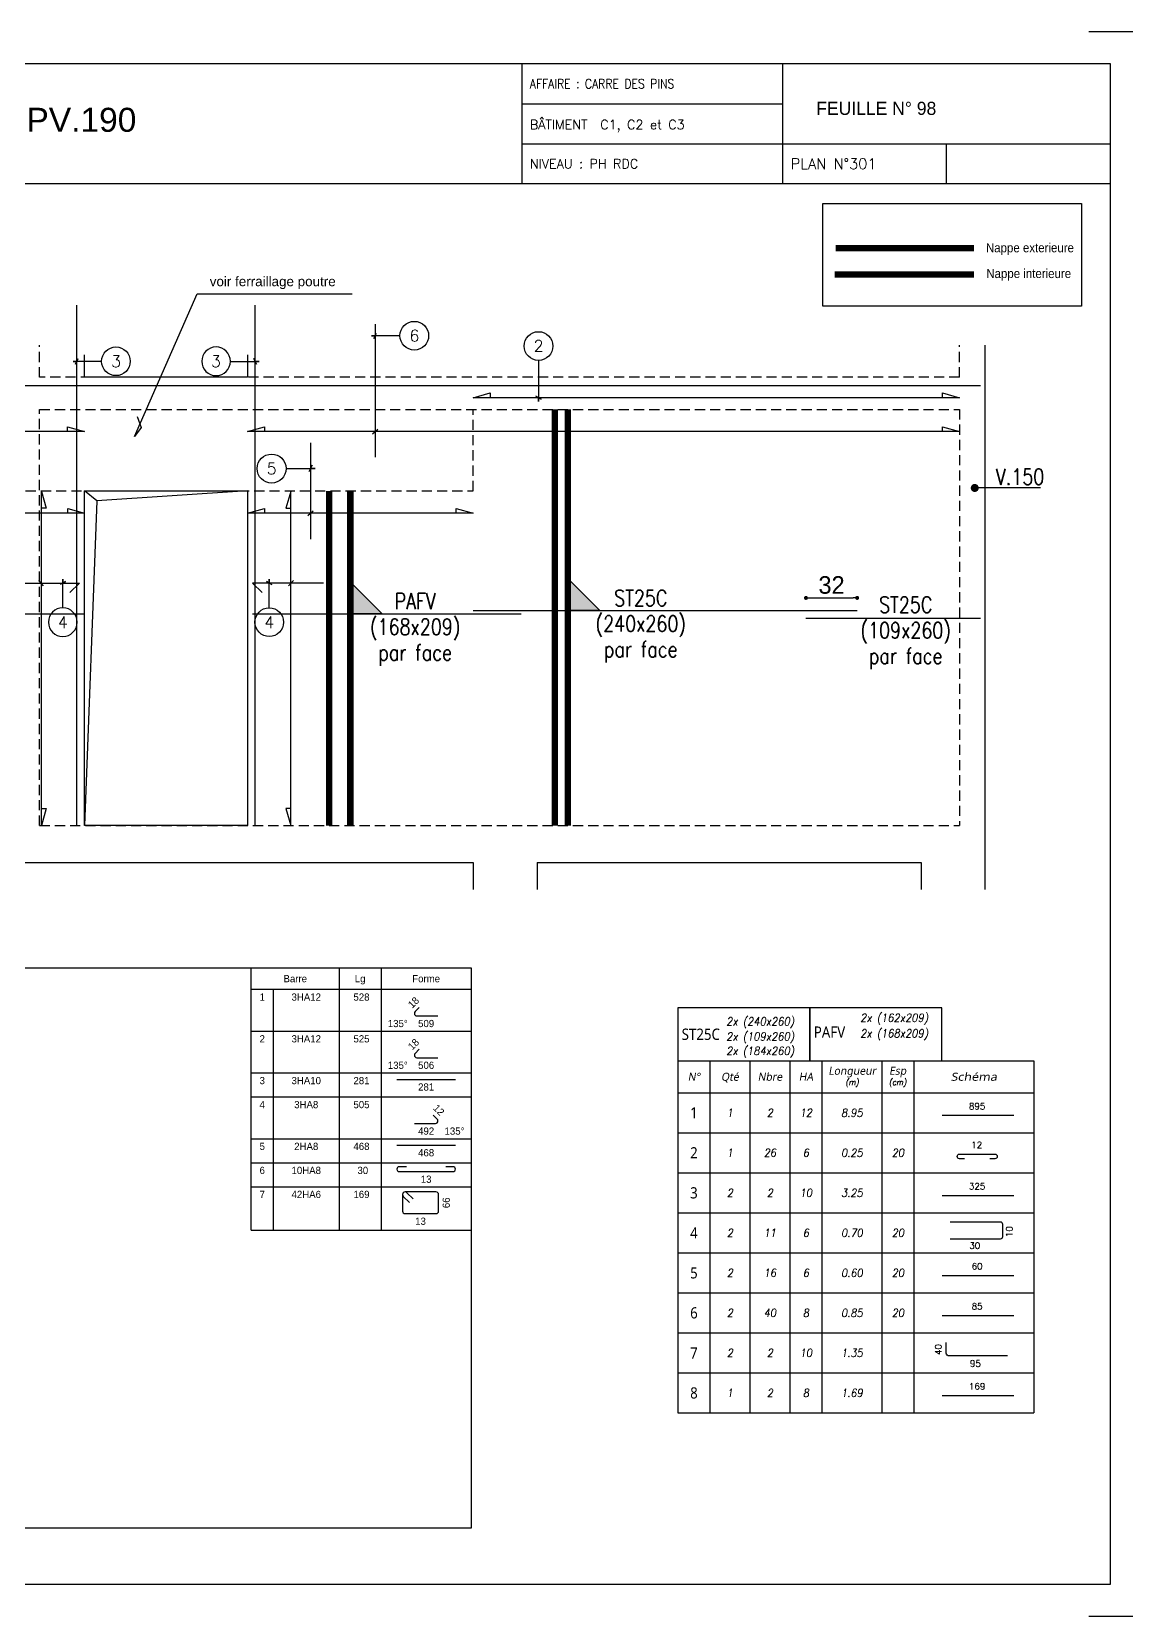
# Model space of a CAD drawing. Header units: metres. Extents: x -5618 to 118954, y -306 to 4637.
# Drawn here: x 99792 to 100476, y 604 to 1594 of the extents above; entities that cross this region are included whole.
import ezdxf
from ezdxf.enums import TextEntityAlignment as Align

# ---------------------------------------------------------------- set-up
doc = ezdxf.new("R2010")
doc.units = ezdxf.units.M
doc.linetypes.add('CACHE', pattern=[9.525, 6.35, -3.175])
for name, color, linetype in [('173', 7, 'Continuous'), ('COTATION', 1, 'Continuous'), ('GO-CARTOUCHE', 7, 'Continuous'), ('GO-FER-HA', 140, 'Continuous'), ('GO-TEXTE', 9, 'Continuous'), ('GO-TEXTE-FER', 3, 'Continuous'), ('STR_COTATION', 1, 'Continuous'), ('STR_TS', 22, 'Continuous'), ('STR_TS_TXT', 7, 'Continuous'), ('STR_VOI-POT', 6, 'Continuous')]:
    doc.layers.add(name, color=color, linetype=linetype)
doc.layers.add('Kofragna_forma', color=7, linetype='Continuous', lineweight=70)
doc.styles.add('ARIAL', font='ARIAL.TTF')
doc.styles.add('schéma', font='simplex.shx')
doc.styles.add('Tableau', font='romans.shx', dxfattribs={"width": 0.9, "oblique": 10})
doc.styles.add('Tableau2', font='trebuc.TTF', dxfattribs={"width": 0.9, "oblique": 10})
doc.styles.add('TEXTE', font='romans.shx')
doc.styles.add('TEXTE TS', font='romans.shx', dxfattribs={"width": 0.7, "oblique": 15})
doc.styles.add('TEXTEBA', font='ARIAL.TTF')
doc.dimstyles.new('COUPE-20', dxfattribs={"dimscale": 0.5, "dimtxt": 22, "dimasz": 5, "dimexe": 0.05, "dimexo": 0, "dimgap": 5, "dimtad": 1, "dimdec": 0, "dimdsep": 46, "dimtxsty": 'Standard', "dimblk1": 'DOT', "dimblk2": 'DOT', "dimsah": 1, "dimcen": 0, "dimdle": 150, "dimclrd": 1, "dimclre": 1, "dimclrt": 7, "dimadec": 0, "dimazin": 0, "dimtfac": 1, "dimtdec": 0, "dimtix": 1, "dimtmove": 2, "dimatfit": 3, "dimldrblk": 'DOT', "dimfxl": 0, "dimtvp": 1, "dimtolj": 1, "dimtzin": 0, "dimarcsym": 0})

# ---------------------------------------------------------------- blocks, each defined once
blk = doc.blocks.new('ime')
at = {"layer": 'COTATION', "const_width": 2.5}
blk.add_lwpolyline([(1.25, 0, -1), (-1.25, 0, -1)], format="xyb", close=True, dxfattribs=at)
at = {"layer": 'COTATION'}
blk.add_lwpolyline([(41.09, 0), (0, 0)], dxfattribs=at)
at = {"layer": 'COTATION', "color": 7, "style": 'TEXTE TS', "width": 0.8}
blk.add_attdef('NAME', (9.08, 2), '', height=10, dxfattribs=at)
blk = doc.blocks.new('mrega')
at = {"layer": 'STR_TS_TXT', "style": 'TEXTE TS', "width": 0.8}
for tag, p in [('ST10', (14.48, 0)), ('DIM', (14.48, -16)), ('NOTE', (14.48, -32))]:
    blk.add_attdef(tag, text='', height=10, dxfattribs=at).set_placement(p, align=Align.CENTER)
blk = doc.blocks.new('A$C6F247267')
blk.add_hatch(color=256).paths.add_polyline_path([(0, -0.2), (-0.2, 0), (0, 0)])
blk.add_lwpolyline([(-0.2, 0), (0, 0), (0, -0.2), (-0.2, 0)])
blk = doc.blocks.new('Barre libre')
at = {"layer": 'GO-TEXTE-FER'}
for p, q in [((0, 0), (0, -1)), ((0, 0), (8.9, 0)), ((0.8, 0), (0.8, -1)), ((1.8, 0), (1.8, -1)), ((2.8, 0), (2.8, -1)), ((3.6, 0), (3.6, -1)), ((5.1, 0), (5.1, -1)), ((5.9, 0), (5.9, -1)), ((8.9, 0), (8.9, -1)), ((0, -1), (8.9, -1))]:
    blk.add_line(p, q, dxfattribs=at)
at = {"layer": 'GO-TEXTE-FER', "color": 1}
blk.add_line((6.603, -0.563), (8.394, -0.563), dxfattribs=at)
at = {"layer": 'GO-TEXTE-FER', "style": 'Tableau2', "width": 0.9}
blk.add_attdef('NUMERO', text='', height=0.28, dxfattribs=at).set_placement((0.4, -0.5), align=Align.MIDDLE_CENTER)
at = {"layer": 'GO-TEXTE-FER', "color": 1, "style": 'Tableau'}
blk.add_attdef('Longueur', text='', height=0.16, dxfattribs=at).set_placement((7.481, -0.336), align=Align.MIDDLE_CENTER)
at = {"layer": 'GO-TEXTE-FER', "style": 'Tableau', "oblique": 10, "width": 0.9}
for tag, p in [('QUANTITE', (1.3, -0.5)), ('NOMBRE', (2.3, -0.5)), ('NUANCE', (3.2, -0.5)), ('LONGUEUR', (4.35, -0.5)), ('ESPACEMENTS', (5.5, -0.5))]:
    blk.add_attdef(tag, text='', height=0.2, dxfattribs=at).set_placement(p, align=Align.MIDDLE_CENTER)
blk = doc.blocks.new('Désignation')
at = {"layer": 'GO-TEXTE-FER'}
for p, q in [((0, 0.8), (8.9, 0.8)), ((0, 0.8), (0, 0)), ((0.8, 0.8), (0.8, 0)), ((1.8, 0.8), (1.8, 0)), ((2.8, 0.8), (2.8, 0)), ((3.6, 0.8), (3.6, 0)), ((5.1, 0.8), (5.1, 0)), ((5.9, 0.8), (5.9, 0)), ((8.9, 0.8), (8.9, 0)), ((0, 0), (8.9, 0))]:
    blk.add_line(p, q, dxfattribs=at)
at = {"layer": 'GO-TEXTE-FER', "style": 'Tableau2', "oblique": 10}
for s, p in [('N°', (0.4, 0.4)), ('Qté', (1.3, 0.4)), ('Nbre', (2.3, 0.4)), ('HA', (3.2, 0.4)), ('Longueur', (4.356, 0.55)), ('Esp', (5.494, 0.55))]:
    blk.add_text(s, height=0.2, dxfattribs=at).set_placement(p, align=Align.MIDDLE_CENTER)
at = {"layer": 'GO-TEXTE-FER', "style": 'Tableau2', "oblique": 10, "width": 1.2}
blk.add_text('Schéma', height=0.2, dxfattribs=at).set_placement((7.4, 0.4), align=Align.MIDDLE_CENTER)
at = {"layer": 'GO-TEXTE-FER', "color": 7, "style": 'Tableau', "oblique": 10, "width": 0.9}
for s, p in [('(m)', (4.356, 0.265)), ('(cm)', (5.494, 0.265))]:
    blk.add_text(s, height=0.15, dxfattribs=at).set_placement(p, align=Align.MIDDLE_CENTER)
blk = doc.blocks.new('Epingle')
at = {"layer": 'GO-TEXTE-FER'}
for p, q in [((0, 0), (0, -1)), ((0, 0), (8.9, 0)), ((0.8, 0), (0.8, -1)), ((1.8, 0), (1.8, -1)), ((2.8, 0), (2.8, -1)), ((3.6, 0), (3.6, -1)), ((5.1, 0), (5.1, -1)), ((5.9, 0), (5.9, -1)), ((8.9, 0), (8.9, -1)), ((0, -1), (8.9, -1))]:
    blk.add_line(p, q, dxfattribs=at)
at = {"layer": 'GO-TEXTE-FER', "color": 1}
blk.add_lwpolyline([(7.162, -0.65), (7.042, -0.65, -1), (7.042, -0.53), (7.922, -0.53, -1), (7.922, -0.65), (7.802, -0.65)], format="xyb", dxfattribs=at)
at = {"layer": 'GO-TEXTE-FER', "style": 'Tableau2', "width": 0.9}
blk.add_attdef('NUMERO', text='', height=0.28, dxfattribs=at).set_placement((0.4, -0.5), align=Align.MIDDLE_CENTER)
at = {"layer": 'GO-TEXTE-FER', "color": 1, "style": 'Tableau'}
blk.add_attdef('Longueur', text='', height=0.16, dxfattribs=at).set_placement((7.469, -0.303), align=Align.MIDDLE_CENTER)
at = {"layer": 'GO-TEXTE-FER', "style": 'Tableau', "oblique": 10, "width": 0.9}
for tag, p in [('QUANTITE', (1.3, -0.5)), ('NOMBRE', (2.3, -0.5)), ('NUANCE', (3.2, -0.5)), ('LONGUEUR', (4.35, -0.5)), ('ESPACEMENTS', (5.5, -0.5))]:
    blk.add_attdef(tag, text='', height=0.2, dxfattribs=at).set_placement(p, align=Align.MIDDLE_CENTER)
blk = doc.blocks.new('U')
at = {"layer": 'GO-TEXTE-FER'}
for p, q in [((0, 0), (0, -1)), ((0, 0), (8.9, 0)), ((0.8, 0), (0.8, -1)), ((1.8, 0), (1.8, -1)), ((2.8, 0), (2.8, -1)), ((3.6, 0), (3.6, -1)), ((5.1, 0), (5.1, -1)), ((5.9, 0), (5.9, -1)), ((8.9, 0), (8.9, -1)), ((0, -1), (8.9, -1))]:
    blk.add_line(p, q, dxfattribs=at)
at = {"layer": 'GO-TEXTE-FER', "color": 1}
blk.add_lwpolyline([(6.803, -0.65), (8.063, -0.65, 0.414214), (8.123, -0.59), (8.123, -0.29, 0.414214), (8.063, -0.23), (6.803, -0.23)], format="xyb", dxfattribs=at)
at = {"layer": 'GO-TEXTE-FER', "style": 'Tableau2', "width": 0.9}
blk.add_attdef('NUMERO', text='', height=0.28, dxfattribs=at).set_placement((0.4, -0.5), align=Align.MIDDLE_CENTER)
at = {"layer": 'GO-TEXTE-FER', "color": 1, "style": 'Tableau'}
blk.add_attdef('Largeur', text='', height=0.16, rotation=90, dxfattribs=at).set_placement((8.284, -0.472), align=Align.MIDDLE_CENTER)
at = {"layer": 'GO-TEXTE-FER', "style": 'Tableau', "oblique": 10, "width": 0.9}
for tag, p in [('QUANTITE', (1.3, -0.5)), ('NOMBRE', (2.3, -0.5)), ('NUANCE', (3.2, -0.5)), ('LONGUEUR', (4.35, -0.5)), ('ESPACEMENTS', (5.5, -0.5))]:
    blk.add_attdef(tag, text='', height=0.2, dxfattribs=at).set_placement(p, align=Align.MIDDLE_CENTER)
at = {"layer": 'GO-TEXTE-FER', "color": 1, "style": 'Tableau'}
blk.add_attdef('Longueur', text='', height=0.16, dxfattribs=at).set_placement((7.422, -0.819), align=Align.MIDDLE_CENTER)
blk = doc.blocks.new('_DOT')
at = {"color": 0, "linetype": 'ByBlock'}
blk.add_line((-0.5, 0), (-1, 0), dxfattribs=at)
at = {"color": 0, "linetype": 'ByBlock', "const_width": 0.5}
blk.add_lwpolyline([(-0.25, 0, 1), (0.25, 0, 1)], format="xyb", close=True, dxfattribs=at)
blk = doc.blocks.new('*D1370')
at = {"layer": 'DEFPOINTS', "color": 0, "linetype": 'ByBlock', "lineweight": -3, "ltscale": 4.5}
for p in [(100307.96, 1240), (100307.96, 1232.1, 281.53), (100275.96, 1227.44, 281.53)]:
    blk.add_point(p, dxfattribs=at)
at = {"layer": 'STR_COTATION', "color": 1, "linetype": 'ByBlock', "lineweight": -2, "ltscale": 4.5}
for p, q in [((100275.96, 1240.02), (100275.96, 1240.02)), ((100278.46, 1240), (100305.46, 1240)), ((100307.96, 1240.02), (100307.96, 1240.02))]:
    blk.add_line(p, q, dxfattribs=at)
at = {"layer": 'STR_COTATION', "color": 1, "linetype": 'ByBlock', "lineweight": -2, "ltscale": 4.5, "xscale": 2.5, "yscale": 2.5, "zscale": 2.5, "rotation": 180}
blk.add_blockref('_DOT', (100275.96, 1240), dxfattribs=at)
at = {"layer": 'STR_COTATION', "color": 1, "linetype": 'ByBlock', "lineweight": -2, "ltscale": 4.5, "xscale": 2.5, "yscale": 2.5, "zscale": 2.5}
blk.add_blockref('_DOT', (100307.96, 1240), dxfattribs=at)
at = {"layer": 'STR_COTATION', "color": 7, "linetype": 'ByBlock', "lineweight": -3, "ltscale": 4.5, "insert": (100291.96, 1248), "char_height": 11, "attachment_point": 5}
blk.add_mtext('\\A1;32', dxfattribs=at)
blk = doc.blocks.new('1cr90')
at = {"layer": 'GO-TEXTE-FER'}
for p, q in [((0, 0), (0, -1)), ((0, 0), (8.9, 0)), ((0.8, 0), (0.8, -1)), ((1.8, 0), (1.8, -1)), ((2.8, 0), (2.8, -1)), ((3.6, 0), (3.6, -1)), ((5.1, 0), (5.1, -1)), ((5.9, 0), (5.9, -1)), ((8.9, 0), (8.9, -1)), ((0, -1), (8.9, -1))]:
    blk.add_line(p, q, dxfattribs=at)
at = {"layer": 'GO-TEXTE-FER', "color": 1}
blk.add_lwpolyline([(8.24, -0.575), (6.78, -0.575, -0.414214), (6.71, -0.505), (6.71, -0.238)], format="xyb", dxfattribs=at)
at = {"layer": 'GO-TEXTE-FER', "color": 1, "style": 'Tableau'}
blk.add_attdef('Crosse gauche', text='', height=0.16, rotation=90, dxfattribs=at).set_placement((6.509, -0.416), align=Align.MIDDLE_CENTER)
at = {"layer": 'GO-TEXTE-FER', "style": 'Tableau2', "width": 0.9}
blk.add_attdef('NUMERO', text='', height=0.28, dxfattribs=at).set_placement((0.4, -0.5), align=Align.MIDDLE_CENTER)
at = {"layer": 'GO-TEXTE-FER', "style": 'Tableau', "oblique": 10, "width": 0.9}
for tag, p in [('QUANTITE', (1.3, -0.5)), ('NOMBRE', (2.3, -0.5)), ('NUANCE', (3.2, -0.5)), ('LONGUEUR', (4.35, -0.5)), ('ESPACEMENTS', (5.5, -0.5))]:
    blk.add_attdef(tag, text='', height=0.2, dxfattribs=at).set_placement(p, align=Align.MIDDLE_CENTER)
at = {"layer": 'GO-TEXTE-FER', "color": 1, "style": 'Tableau'}
blk.add_attdef('LONGUEUR', text='', height=0.16, dxfattribs=at).set_placement((7.437, -0.765), align=Align.MIDDLE_CENTER)

msp = doc.modelspace()

# ---------------------------------------------------------------- linework, layer by layer
for p, q in [((100098.38, 1573.71), (100098.38, 1498.77)), ((100261.35, 1573.74), (100261.35, 1498.77)), ((100098.38, 1548.71), (100261.35, 1548.71)), ((100098.38, 1523.72), (100261.35, 1523.72)), ((100261.35, 1523.74), (100466.21, 1523.74)), ((100363.69, 1523.74), (100363.69, 1498.77))]:
    msp.add_line(p, q)
for points in [[(100486.2, 1560.38), (100486.2, 1593.71), (100452.87, 1593.71)], [(100466.21, 1498.77), (99106.34, 1498.77)], [(100452.87, 603.81), (100486.2, 603.81), (100486.2, 637.14)]]:
    msp.add_lwpolyline(points)
msp.add_lwpolyline([(99106.34, 1573.71), (99106.34, 623.81), (100466.21, 623.81), (100466.21, 1573.71)], close=True)
at = {"layer": '173', "color": 173}
for points in [[(99929.24, 845.13), (99929.24, 1008.9), (100066.74, 1008.9), (100066.74, 845.13)], [(99984.24, 1008.9), (99984.24, 845.13)], [(100010.36, 1008.9), (100010.36, 845.13)], [(100066.74, 995.4), (99929.24, 995.4)], [(99942.99, 995.4), (99942.99, 845.13)], [(100031.18, 980.43), (100031.18, 980.43)], [(100034.24, 984.15), (100031.64, 981.54)], [(100032.74, 978.87), (100045.93, 978.87)], [(99929.24, 969.31), (100066.74, 969.31)], [(100031.18, 954.34), (100031.18, 954.34)], [(100034.24, 958.05), (100031.64, 955.45)], [(100032.74, 952.77), (100045.93, 952.77)], [(99929.24, 943.22), (100066.74, 943.22)], [(100020.23, 939.22), (100056.87, 939.22)], [(99929.24, 928.22), (100066.74, 928.22)], [(100031.18, 911.68), (100044.36, 911.68)], [(100045.47, 914.35), (100042.86, 916.96)], [(100045.93, 913.25), (100045.93, 913.25)], [(99929.24, 902.13), (100066.74, 902.13)], [(100020.23, 898.13), (100056.87, 898.13)], [(99929.24, 887.13), (100066.74, 887.13)], [(100020.23, 883.13), (100020.23, 883.13)], [(100026.23, 884.63), (100021.73, 884.63)], [(100021.73, 881.63), (100055.37, 881.63)], [(100055.37, 884.63), (100050.87, 884.63)], [(100056.87, 883.13), (100056.87, 883.13)], [(99929.24, 872.13), (100066.74, 872.13)], [(100023.78, 867.26), (100023.78, 857)], [(100023.78, 867.26), (100023.78, 867.26)], [(100024.25, 866.11), (100028.07, 862.29)], [(100025.4, 868.88), (100025.4, 868.88)], [(100044.71, 868.88), (100025.4, 868.88)], [(100030.36, 864.58), (100026.54, 868.4)], [(100046.33, 857), (100046.33, 867.26)], [(100025.4, 855.38), (100044.71, 855.38)], [(99929.24, 845.13), (100066.74, 845.13)]]:
    msp.add_lwpolyline(points, dxfattribs=at)
for centre, radius, start, end in [((100032.74, 980.43), 1.57, 135, 180), ((100032.74, 980.43), 1.57, 180, 270), ((100032.74, 954.34), 1.57, 135, 180), ((100032.74, 954.34), 1.57, 180, 270), ((100044.36, 913.25), 1.57, 270, 0), ((100044.36, 913.25), 1.57, 0, 45), ((100021.73, 883.13), 1.5, 90, 180), ((100021.73, 883.13), 1.5, 180, 270), ((100055.37, 883.13), 1.5, 0, 90), ((100055.37, 883.13), 1.5, 270, 0), ((100025.4, 867.26), 1.62, 90, 180), ((100025.4, 867.26), 1.62, 180, 225), ((100025.4, 867.26), 1.62, 45, 90), ((100044.71, 867.26), 1.62, 0, 90), ((100025.4, 857), 1.62, 180, 270), ((100044.71, 857), 1.62, 270, 0)]:
    msp.add_arc(centre, radius, start, end, dxfattribs=at)
at = {"layer": 'COTATION'}
for p, q in [((100005.05, 1342.49, 281.53), (100008.4, 1345.44, 281.53)), ((99964.59, 1291.44, 281.53), (99967.94, 1294.39, 281.53)), ((99799.31, 1247.62, 375.38), (99796.36, 1250.97, 375.38)), ((99952.61, 1247.62, 375.38), (99955.56, 1250.97, 375.38))]:
    msp.add_line(p, q, dxfattribs=at)
for points, elevation in [([(100361.36, 1365.03), (100361.36, 1368.03), (100371.91, 1365.03), (100067.96, 1365.03), (100078.52, 1368.03), (100078.52, 1365.03)], 375.38), ([(99814.4, 1343.97), (99814.4, 1346.97), (99824.96, 1343.97), (99507.96, 1343.97), (99518.52, 1346.97), (99518.52, 1343.97)], 281.53), ([(100361.36, 1343.97), (100361.36, 1346.97), (100371.91, 1343.97), (99926.96, 1343.97), (99937.52, 1346.97), (99937.52, 1343.97)], 281.53), ([(99798.06, 1108.35), (99801.06, 1108.35), (99798.06, 1097.79), (99798.06, 1306.54), (99801.06, 1295.98), (99798.06, 1295.98)], 281.53), ([(99953.87, 1108.35), (99950.87, 1108.35), (99953.87, 1097.79), (99953.87, 1306.54), (99950.87, 1295.98), (99953.87, 1295.98)], 281.53), ([(99814.51, 1292.92), (99814.51, 1295.92), (99825.07, 1292.92), (99692.96, 1292.92), (99703.52, 1295.92), (99703.52, 1292.92)], 281.53), ([(100057.4, 1292.92), (100057.4, 1295.92), (100067.96, 1292.92), (99926.96, 1292.92), (99937.52, 1295.92), (99937.52, 1292.92)], 281.53)]:
    msp.add_lwpolyline(points, dxfattribs=dict(at, elevation=elevation))
at = {"layer": 'GO-FER-HA'}
for points, elevation in [([(100022.19, 1403.84, -512.322006), (100022.19, 1403.77), (100004.33, 1403.77), (100006.73, 1403.77), (100005.83, 1402.07), (100007.62, 1405.47)], 281.53), ([(100108.76, 1388.37, -512.322006), (100108.83, 1388.37), (100108.83, 1362.63), (100108.83, 1365.03), (100110.53, 1364.13), (100107.14, 1365.93)], 375.38), ([(99835.68, 1387.84, -512.322006), (99835.68, 1387.77), (99817.82, 1387.77), (99820.22, 1387.77), (99819.32, 1386.07), (99821.11, 1389.47)], 375.38), ([(99916.24, 1387.84, 512.322006), (99916.24, 1387.77), (99934.11, 1387.77), (99931.71, 1387.77), (99932.61, 1386.07), (99930.81, 1389.47)], 375.38), ([(99811.4, 1233.83, 512.322006), (99811.47, 1233.83), (99811.47, 1251.69), (99811.47, 1249.29), (99813.17, 1250.19), (99809.78, 1248.4)], 375.38), ([(99940.52, 1233.83, -512.322006), (99940.45, 1233.83), (99940.45, 1251.69), (99940.45, 1249.29), (99938.75, 1250.19), (99942.15, 1248.4)], 375.38)]:
    msp.add_lwpolyline(points, format="xyb", dxfattribs=dict(at, elevation=elevation))
at = {"layer": 'GO-FER-HA', "elevation": 281.53}
msp.add_lwpolyline([(99951.02, 1320.8), (99969.27, 1320.8), (99966.27, 1320.8), (99967.39, 1322.92), (99965.15, 1318.67)], dxfattribs=at)
at = {"layer": 'GO-FER-HA'}
msp.add_circle((99941.97, 1320.8, 281.53), 9.06, dxfattribs=at)
at = {"layer": 'GO-TEXTE', "color": 2}
msp.add_lwpolyline([(99857.99, 1353.3), (99860.5, 1346.48), (99856.27, 1340.78), (99895.49, 1430.02), (99992.26, 1430.02)], dxfattribs=at)
at = {"layer": 'GO-TEXTE-FER'}
for points in [[(99194.25, 1008.9), (100066.74, 1008.9), (100066.74, 658.95), (99194.25, 658.95)], [(100195.94, 950.86), (100278.44, 950.86), (100278.44, 983.83), (100195.94, 983.83)], [(100278.44, 950.86), (100360.94, 950.86), (100360.94, 983.83), (100278.44, 983.83)]]:
    msp.add_lwpolyline(points, close=True, dxfattribs=at)
at = {"layer": 'Kofragna_forma', "linetype": 'CACHE', "lineweight": -3}
for p, q in [((99796.96, 1377.79, 281.53), (99796.96, 1397.79, 281.53)), ((100371.91, 1377.79, 281.53), (100371.91, 1397.79, 281.53)), ((100371.91, 1377.79, 281.53), (99796.96, 1377.79, 281.53)), ((99796.96, 1097.79, 281.53), (99796.96, 1357.79, 281.53)), ((99796.96, 1357.79, 281.53), (100371.91, 1357.79, 281.53)), ((100371.91, 1357.79, 281.53), (100371.91, 1097.79, 281.53)), ((99796.96, 1097.79, 281.53), (100371.91, 1097.79, 281.53))]:
    msp.add_line(p, q, dxfattribs=at)
at = {"layer": 'Kofragna_forma', "color": 4, "lineweight": -3}
for p, q in [((100388.01, 1057.79, 281.53), (100388.01, 1397.79, 281.53)), ((99692.96, 1074.79, 281.53), (100067.96, 1074.79, 281.53)), ((100067.96, 1074.79, 281.53), (100067.96, 1057.79, 281.53)), ((100107.96, 1074.79, 281.53), (100107.96, 1057.79, 281.53)), ((100107.96, 1074.79, 281.53), (100347.96, 1074.79, 281.53)), ((100347.96, 1074.79, 281.53), (100347.96, 1057.79, 281.53))]:
    msp.add_line(p, q, dxfattribs=at)
at = {"layer": 'Kofragna_forma', "color": 4, "lineweight": -3, "elevation": 281.53}
for points in [[(99926.96, 1391.79), (99926.96, 1377.79), (99824.96, 1377.79), (99824.96, 1391.79)], [(99824.96, 1306.79), (99926.96, 1306.79), (99926.96, 1097.79), (99824.96, 1097.79), (99824.96, 1306.79)], [(99926.96, 1306.79), (99832.61, 1300.67), (99824.96, 1097.79)], [(99832.61, 1300.67), (99824.96, 1306.79)]]:
    msp.add_lwpolyline(points, dxfattribs=at)
at = {"layer": 'Kofragna_forma', "linetype": 'CACHE', "lineweight": -3, "elevation": 281.53}
msp.add_lwpolyline([(99692.96, 1357.79), (99692.96, 1306.79), (100067.96, 1306.79), (100067.96, 1357.79)], dxfattribs=at)
at = {"layer": 'STR_TS', "color": 3}
for p, q in [((99662.96, 1230.1, 187.69), (99824.96, 1230.1, 281.53)), ((99929.96, 1230.1, 281.53), (100097.96, 1230.1, 375.38)), ((100067.96, 1232.1, 281.53), (100307.96, 1232.1, 281.53)), ((100275.96, 1227.44, 281.53), (100385.01, 1227.44, 281.53))]:
    msp.add_line(p, q, dxfattribs=at)
at = {"layer": 'STR_TS', "color": 7}
msp.add_lwpolyline([(100286.6, 1486.45), (100448.14, 1486.45), (100448.14, 1422.16), (100286.6, 1422.16)], close=True, dxfattribs=at)
at = {"layer": 'STR_TS', "linetype": 'CACHE', "ltscale": 2, "const_width": 4}
msp.add_lwpolyline([(100381.02, 1458.45), (100294.46, 1458.45)], dxfattribs=at)
at = {"layer": 'STR_TS', "const_width": 4}
msp.add_lwpolyline([(100381.02, 1442), (100293.9, 1442)], dxfattribs=at)
at = {"layer": 'STR_TS', "linetype": 'ByBlock', "ltscale": 2, "const_width": 4, "elevation": 281.53}
for points in [[(100119, 1097.79), (100119, 1357.79)], [(99978, 1097.79), (99978, 1306.79)]]:
    msp.add_lwpolyline(points, dxfattribs=at)
at = {"layer": 'STR_TS', "linetype": 'CACHE', "ltscale": 2, "const_width": 4, "elevation": 281.53}
for points in [[(100127.05, 1097.79), (100127.05, 1357.79)], [(99991.15, 1097.79), (99991.15, 1306.79)]]:
    msp.add_lwpolyline(points, dxfattribs=at)
at = {"layer": 'STR_VOI-POT'}
for p, q in [((99820.22, 1097.79, 281.53), (99820.22, 1422.79, 281.53)), ((99931.71, 1097.79, 281.53), (99931.71, 1422.79, 281.53)), ((100006.73, 1410.96, 281.53), (100006.73, 1327.96, 281.53)), ((99489.96, 1372.74, 281.53), (100385.01, 1372.74, 281.53)), ((99966.27, 1336.79, 281.53), (99966.27, 1276.79, 281.53))]:
    msp.add_line(p, q, dxfattribs=at)
at = {"layer": 'STR_VOI-POT', "elevation": 375.38}
for points in [[(99777.54, 1249.29), (99821.87, 1249.29), (99815.89, 1243.31)], [(99974.38, 1249.29), (99930.05, 1249.29), (99936.04, 1243.31)]]:
    msp.add_lwpolyline(points, dxfattribs=at)

# ---------------------------------------------------------------- block references
at = {"layer": 'COTATION'}
ref = msp.add_blockref('ime', (100381.47, 1308.69, 281.53), dxfattribs=at)
ref.add_attrib('NAME', 'V.150', (100394.74, 1310.69, 281.53), dxfattribs={"color": 7, "height": 10, "style": 'TEXTE TS', "width": 0.8})
at = {"layer": 'GO-FER-HA', "xscale": 25, "yscale": 25, "zscale": 25}
msp.add_blockref('Désignation', (100195.94, 930.86), dxfattribs=at)
at = {"layer": 'GO-TEXTE-FER', "xscale": 25, "yscale": 25, "zscale": 25}
for name, p, values in [('Barre libre', (100195.94, 930.86), {'NUMERO': '1', 'QUANTITE': '1', 'NOMBRE': '2', 'NUANCE': '12', 'Longueur': '895', 'LONGUEUR': '8.95'}), ('Epingle', (100195.94, 905.86), {'NUMERO': '2', 'QUANTITE': '1', 'NOMBRE': '26', 'NUANCE': '6', 'Longueur': '12', 'LONGUEUR': '0.25', 'ESPACEMENTS': '20'}), ('Barre libre', (100195.94, 880.86), {'NUMERO': '3', 'QUANTITE': '2', 'NOMBRE': '2', 'NUANCE': '10', 'Longueur': '325', 'LONGUEUR': '3.25'}), ('U', (100195.94, 855.86), {'NUMERO': '4', 'QUANTITE': '2', 'NOMBRE': '11', 'NUANCE': '6', 'Longueur': '30', 'Largeur': '10', 'LONGUEUR': '0.70', 'ESPACEMENTS': '20'}), ('Barre libre', (100195.94, 830.86), {'NUMERO': '5', 'QUANTITE': '2', 'NOMBRE': '16', 'NUANCE': '6', 'Longueur': '60', 'LONGUEUR': '0.60', 'ESPACEMENTS': '20'}), ('Barre libre', (100195.94, 805.86), {'NUMERO': '6', 'QUANTITE': '2', 'NOMBRE': '40', 'NUANCE': '8', 'Longueur': '85', 'LONGUEUR': '0.85', 'ESPACEMENTS': '20'}), ('Barre libre', (100195.94, 755.86), {'NUMERO': '8', 'QUANTITE': '1', 'NOMBRE': '2', 'NUANCE': '8', 'Longueur': '169', 'LONGUEUR': '1.69'})]:
    msp.add_blockref(name, p, dxfattribs=at).add_auto_attribs(values)
at = {"layer": 'GO-TEXTE-FER'}
ref = msp.add_blockref('1cr90', (100195.94, 780.86), dxfattribs=dict(at, xscale=25, yscale=25, zscale=25))
ref.add_attrib('NUMERO', '7', dxfattribs={"height": 7, "style": 'Tableau2', "width": 0.9}).set_placement((100205.94, 768.36), align=Align.MIDDLE_CENTER)
ref.add_attrib('QUANTITE', '2', dxfattribs={"height": 5, "style": 'Tableau', "oblique": 10, "width": 0.9}).set_placement((100228.44, 768.36), align=Align.MIDDLE_CENTER)
ref.add_attrib('NOMBRE', '2', dxfattribs={"height": 5, "style": 'Tableau', "oblique": 10, "width": 0.9}).set_placement((100253.44, 768.36), align=Align.MIDDLE_CENTER)
ref.add_attrib('NUANCE', '10', dxfattribs={"height": 5, "style": 'Tableau', "oblique": 10, "width": 0.9}).set_placement((100275.94, 768.36), align=Align.MIDDLE_CENTER)
ref.add_attrib('Crosse gauche', '40', dxfattribs={"color": 1, "height": 4, "rotation": 90, "style": 'Tableau'}).set_placement((100358.66, 770.47), align=Align.MIDDLE_CENTER)
ref.add_attrib('LONGUEUR', '95', dxfattribs={"color": 1, "height": 4, "style": 'Tableau'}).set_placement((100381.86, 761.73), align=Align.MIDDLE_CENTER)
ref.add_attrib('LONGUEUR', '1.35', dxfattribs={"height": 5, "style": 'Tableau', "oblique": 10, "width": 0.9}).set_placement((100304.69, 768.36), align=Align.MIDDLE_CENTER)
at = {"layer": 'STR_TS', "xscale": 100, "yscale": 100, "zscale": 100, "rotation": 180}
for p in [(99991.15, 1230.1, 304.07), (100127.05, 1232.1, 304.07)]:
    msp.add_blockref('A$C6F247267', p, dxfattribs=at)
at = {"layer": 'STR_TS_TXT'}
for p, values in [((100017.23, 1232.93, 469.22), {'NOTE': 'par face', 'ST10': 'PAFV', 'DIM': '(168x209)'}), ((100158.23, 1234.93, 469.22), {'NOTE': 'par face', 'ST10': 'ST25C', 'DIM': '(240x260)'}), ((100323.84, 1230.76, 469.22), {'NOTE': 'par face', 'ST10': 'ST25C', 'DIM': '(109x260)'})]:
    msp.add_blockref('mrega', p, dxfattribs=at).add_auto_attribs(values)

# ---------------------------------------------------------------- texts
at = {"style": 'schéma', "width": 0.85}
msp.add_text('AFFAIRE : CARRE DES PINS', height=5.8328, dxfattribs=at).set_placement((100103.38, 1558.3))
for s, height, style, p in [('PV.188 ; VS.189 ; PV.190', 15, 'ARIAL', (99616.33, 1531.17, 93.84)), ('BÂTIMENT  C1, C2 et C3', 5.8328, 'schéma', (100103.38, 1532.74)), ('PLAN N°301', 6.666, 'schéma', (100266.35, 1507.89)), ('NIVEAU : PH RDC', 5.8328, 'schéma', (100103.38, 1508.3))]:
    msp.add_text(s, height=height, dxfattribs=dict(style=style)).set_placement(p)
at = {"linetype": 'ByBlock', "lineweight": -3, "ltscale": 4.5}
msp.add_text('FEUILLE N° 98', height=8.2, dxfattribs=at).set_placement((100282.35, 1541.72))
at = {"layer": '173', "color": 173}
for s, p in [('Barre', (99956.74, 1002.15)), ('Lg', (99997.3, 1002.15)), ('Forme', (100038.55, 1002.15))]:
    msp.add_text(s, height=4.5, dxfattribs=at).set_placement(p, align=Align.MIDDLE_CENTER)
for s, p in [('1', (99936.11, 992.9)), ('3HA12', (99963.61, 992.9)), (' 528', (99997.3, 992.9)), ('509', (100038.55, 976.37)), ('2', (99936.11, 966.81)), ('3HA12', (99963.61, 966.81)), (' 525', (99997.3, 966.81)), ('506', (100038.55, 950.27)), ('3', (99936.11, 940.72)), ('3HA10', (99963.61, 940.72)), (' 281', (99997.3, 940.72)), ('281', (100038.55, 936.72)), ('4', (99936.11, 925.72)), ('3HA8', (99963.61, 925.72)), (' 505', (99997.3, 925.72)), ('492', (100038.55, 909.18)), ('5', (99936.11, 899.63)), ('2HA8', (99963.61, 899.63)), (' 468', (99997.3, 899.63)), ('468', (100038.55, 895.63)), ('6', (99936.11, 884.63)), ('10HA8', (99963.61, 884.63)), ('  30', (99997.3, 884.63)), ('13', (100038.55, 879.13)), ('7', (99936.11, 869.63)), ('42HA6', (99963.61, 869.63)), (' 169', (99997.3, 869.63)), ('13', (100035.05, 852.88))]:
    msp.add_text(s, height=4.5, dxfattribs=at).set_placement(p, align=Align.TOP_CENTER)
for p in [(100029.87, 983.31), (100029.87, 957.21)]:
    msp.add_text('18', height=4.5, rotation=45, dxfattribs=at).set_placement(p)
for p in [(100027.05, 976.37), (100027.05, 950.27)]:
    msp.add_text('135°', height=4.5, dxfattribs=at).set_placement(p, align=Align.TOP_RIGHT)
msp.add_text('12', height=4.5, rotation=315, dxfattribs=at).set_placement((100047.24, 916.12), align=Align.RIGHT)
msp.add_text('135°', height=4.5, dxfattribs=at).set_placement((100050.05, 909.18), align=Align.TOP_LEFT)
msp.add_text('66', height=4.5, rotation=90, dxfattribs=at).set_placement((100048.83, 862.13), align=Align.TOP_CENTER)
at = {"layer": 'GO-CARTOUCHE', "color": 2, "style": 'TEXTEBA', "width": 0.9}
for s, p in [('Nappe exterieure', (100415.96, 1455.9)), ('Nappe interieure', (100415.19, 1439.81))]:
    msp.add_text(s, height=5.7024, dxfattribs=at).set_placement(p, align=Align.CENTER)
at = {"layer": 'GO-FER-HA', "style": 'TEXTE'}
for s, p in [('6', (100031.25, 1403.77, 375.53)), ('2', (100108.83, 1397.43, 469.38)), ('3', (99844.74, 1387.77, 469.38)), ('5', (99941.97, 1320.8, 375.53)), ('4', (99940.45, 1224.77, 469.38))]:
    msp.add_text(s, height=7.2, rotation=360, dxfattribs=at).set_placement(p, align=Align.MIDDLE_CENTER)
for s, p in [('3', (99907.18, 1387.77, 469.38)), ('4', (99811.47, 1224.77, 469.38))]:
    msp.add_text(s, height=7.2, dxfattribs=at).set_placement(p, align=Align.MIDDLE_CENTER)
at = {"layer": 'GO-TEXTE', "lineweight": -3, "style": 'ARIAL'}
msp.add_text('voir ferraillage poutre', height=6, dxfattribs=at).set_placement((99903.29, 1434.71))
at = {"layer": 'GO-TEXTE-FER', "style": 'Tableau', "oblique": 10, "width": 0.9}
for s, p in [('2x (162x209)', (100309.87, 975.2)), ('2x (240x260)', (100226.12, 972.95)), ('2x (168x209)', (100309.87, 965.46)), ('2x (109x260)', (100226.12, 963.5)), ('2x (184x260)', (100226.12, 954.52))]:
    msp.add_text(s, height=5.0562, dxfattribs=at).set_placement(p)
at = {"layer": 'GO-TEXTE-FER', "style": 'Tableau2', "width": 0.9}
for tag, p in [('ST25C', (100210.23, 967.41, -93.84)), ('PAFV', (100290.67, 968.76))]:
    msp.add_attdef(tag, text='1', height=7.08, dxfattribs=at).set_placement(p, align=Align.MIDDLE_CENTER)

# ---------------------------------------------------------------- dimensions: what is measured, and where the dimension line sits
at = {"layer": 'STR_COTATION', "linetype": 'ByBlock', "lineweight": -3, "ltscale": 4.5}
dim = msp.add_linear_dim(base=(100307.96, 1240), p1=(100275.96, 1227.44, 281.53), p2=(100307.96, 1232.1, 281.53), dimstyle='COUPE-20', override={"dimfxl": 0.1}, dxfattribs=at)
dim.commit()
dim.dimension.update_dxf_attribs({"geometry": '*D1370', "text_midpoint": (100291.96, 1248)})

doc.saveas('drawing.dxf')
